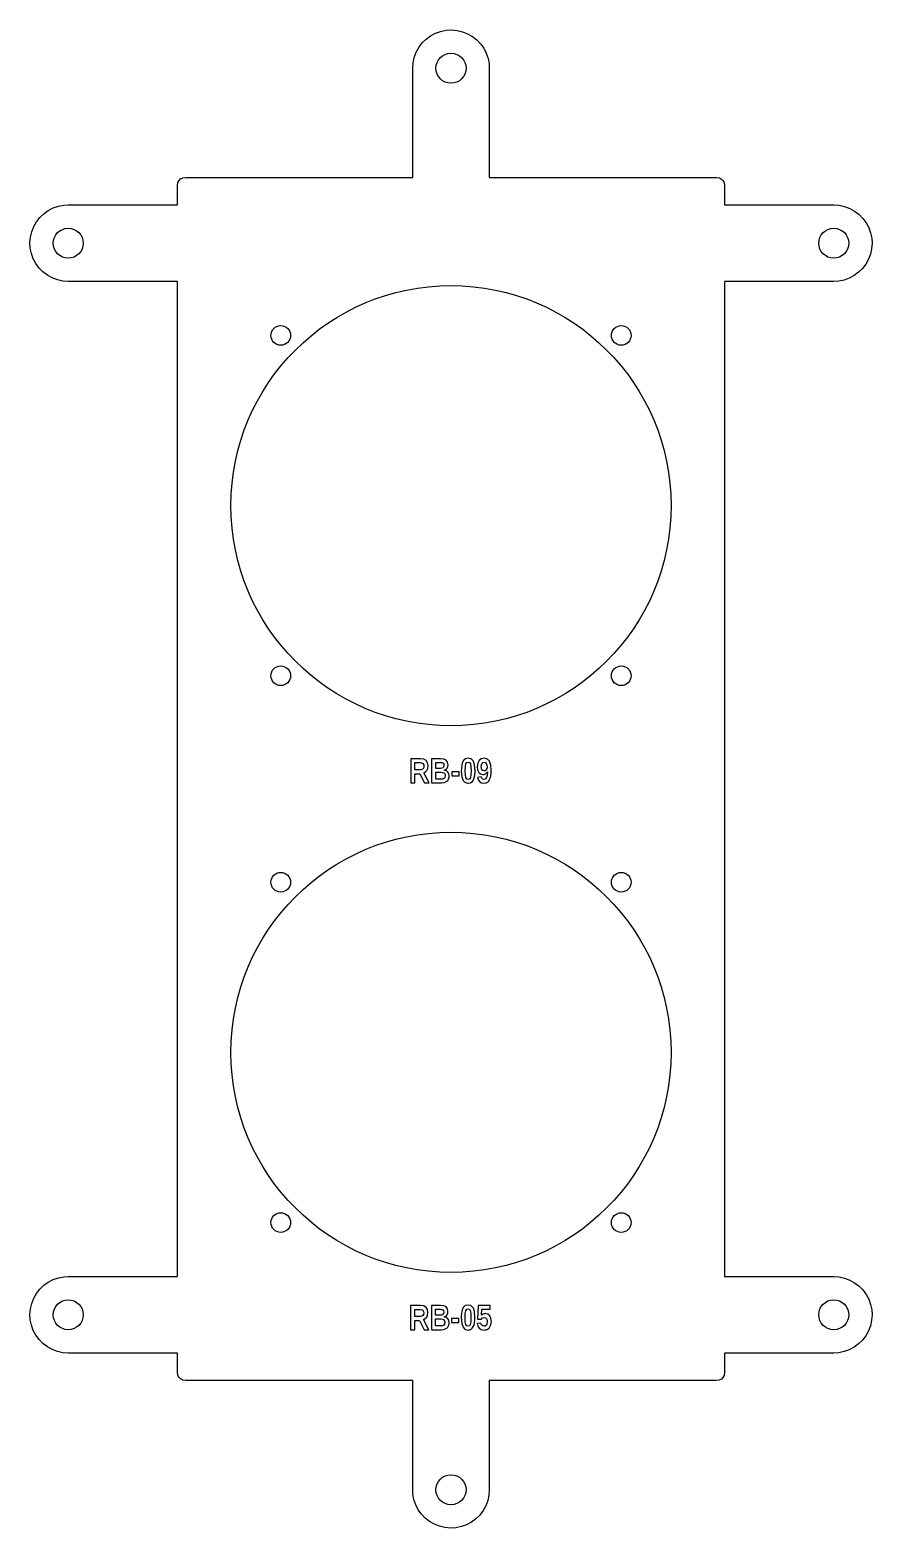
# Model space of a CAD drawing. Header units: metres. Extents: x -27 to 127, y -27 to 247.
import ezdxf

# ---------------------------------------------------------------- set-up
doc = ezdxf.new("R2010")
doc.units = ezdxf.units.M

msp = doc.modelspace()

# ---------------------------------------------------------------- linework, layer by layer
at = {"layer": 'CUT'}
msp.add_lwpolyline([(0, 19), (0, 201), (-20, 201), (-21.0056, 201.0726), (-21.9903, 201.2889), (-22.9337, 201.6444), (-23.8162, 202.1318), (-24.6196, 202.7408), (-25.3272, 203.459), (-25.9243, 204.2713), (-26.3985, 205.161), (-26.7399, 206.1096), (-26.9416, 207.0974), (-26.9992, 208.104), (-26.9117, 209.1083), (-26.6808, 210.0897), (-26.3113, 211.0278), (-25.8109, 211.903), (-25.19, 212.6972), (-24.4614, 213.3941), (-23.6402, 213.979), (-22.7436, 214.4399), (-21.79, 214.7673), (-20.7994, 214.9542), (-20, 215), (0, 215), (0, 218.5), (0.0714, 219.083), (0.2602, 219.4893), (0.5453, 219.7635), (0.9362, 219.9339), (1.5, 220), (43, 220), (43, 240), (43.0726, 241.0056), (43.2889, 241.9903), (43.6444, 242.9337), (44.1318, 243.8162), (44.7408, 244.6196), (45.459, 245.3272), (46.2713, 245.9243), (47.161, 246.3985), (48.1096, 246.7399), (49.0974, 246.9416), (50.104, 246.9992), (51.1083, 246.9117), (52.0897, 246.6808), (53.0278, 246.3113), (53.903, 245.8109), (54.6972, 245.19), (55.3941, 244.4614), (55.979, 243.6402), (56.4399, 242.7436), (56.7673, 241.79), (56.9542, 240.7994), (57, 240), (57, 220), (98.5, 220), (99.083, 219.9286), (99.4893, 219.7398), (99.7635, 219.4547), (99.9339, 219.0638), (100, 218.5), (100, 215), (120, 215), (121.0056, 214.9274), (121.9903, 214.7111), (122.9337, 214.3556), (123.8162, 213.8682), (124.6196, 213.2592), (125.3272, 212.541), (125.9243, 211.7287), (126.3985, 210.839), (126.7399, 209.8904), (126.9416, 208.9026), (127, 208), (126.9274, 206.9944), (126.7111, 206.0097), (126.3556, 205.0663), (125.8682, 204.1838), (125.2592, 203.3804), (124.541, 202.6728), (123.7287, 202.0757), (122.839, 201.6015), (121.8904, 201.2601), (120.9026, 201.0584), (120, 201), (100, 201), (100, 19), (120, 19), (121.0056, 18.9274), (121.9903, 18.7111), (122.9337, 18.3556), (123.8162, 17.8682), (124.6196, 17.2592), (125.3272, 16.541), (125.9243, 15.7287), (126.3985, 14.839), (126.7399, 13.8904), (126.9416, 12.9026), (127, 12), (126.9274, 10.9944), (126.7111, 10.0097), (126.3556, 9.0663), (125.8682, 8.1838), (125.2592, 7.3804), (124.541, 6.6728), (123.7287, 6.0757), (122.839, 5.6015), (121.8904, 5.2601), (120.9026, 5.0584), (120, 5), (100, 5), (100, 1.5), (99.9286, 0.917), (99.7398, 0.5107), (99.4547, 0.2365), (99.0638, 0.0661), (98.5, 0), (57, 0), (57, -20), (56.9274, -21.0056), (56.7111, -21.9903), (56.3556, -22.9337), (55.8682, -23.8162), (55.2592, -24.6196), (54.541, -25.3272), (53.7287, -25.9243), (52.839, -26.3985), (51.8904, -26.7399), (50.9026, -26.9416), (49.896, -26.9992), (48.8917, -26.9117), (47.9103, -26.6808), (46.9722, -26.3113), (46.097, -25.8109), (45.3028, -25.19), (44.6059, -24.4614), (44.021, -23.6402), (43.5601, -22.7436), (43.2327, -21.79), (43.0458, -20.7994), (43, -20), (43, 0), (1.5, 0), (0.917, 0.0714), (0.5107, 0.2602), (0.2365, 0.5453), (0.0661, 0.9362), (0, 1.5), (0, 5), (-20, 5), (-21.0056, 5.0726), (-21.9903, 5.2889), (-22.9337, 5.6444), (-23.8162, 6.1318), (-24.6196, 6.7408), (-25.3272, 7.459), (-25.9243, 8.2713), (-26.3985, 9.161), (-26.7399, 10.1096), (-26.9416, 11.0974), (-26.9992, 12.104), (-26.9117, 13.1083), (-26.6808, 14.0897), (-26.3113, 15.0278), (-25.8109, 15.903), (-25.19, 16.6972), (-24.4614, 17.3941), (-23.6402, 17.979), (-22.7436, 18.4399), (-21.79, 18.7673), (-20.7994, 18.9542), (-20, 19), (0, 19)], close=True, dxfattribs=at)
for centre, radius in [((50, 240), 2.75), ((-20, 208), 2.75), ((120, 208), 2.75), ((50, 160), 40.25), ((18.875, 191.125), 1.8), ((81.125, 191.125), 1.8), ((18.875, 128.875), 1.8), ((81.125, 128.875), 1.8), ((50, 60), 40.25), ((18.875, 91.125), 1.8), ((81.125, 91.125), 1.8), ((18.875, 28.875), 1.8), ((81.125, 28.875), 1.8), ((-20, 12), 2.75), ((120, 12), 2.75), ((50, -20), 2.75)]:
    msp.add_circle(centre, radius, dxfattribs=at)
at = {"layer": 'ENGRAVE'}
for points in [[(44.2923, 110.9625), (45.1363, 109.2829), (45.9929, 109.2829), (45.0072, 111.1458), (45.3284, 111.3043), (45.5835, 111.5731), (45.7504, 111.939), (45.8102, 112.3931), (45.7267, 112.9432), (45.4733, 113.3593), (45.0481, 113.6241), (44.4529, 113.7171), (42.6358, 113.7171), (42.6358, 109.2829), (43.3979, 109.2829), (43.3979, 110.9625), (44.2923, 110.9625)], [(44.8701, 112.8349), (45.0096, 112.6123), (45.045, 112.3555), (45.0055, 112.086), (44.8875, 111.8746), (44.686, 111.7366), (44.3931, 111.6881), (43.3979, 111.6881), (43.3979, 112.9915), (44.3742, 112.9915), (44.7347, 112.9231), (44.8701, 112.8349)], [(49.5648, 109.9697), (49.6676, 110.363), (49.6767, 110.5464), (49.6049, 110.9969), (49.4451, 111.2766), (49.1651, 111.4975), (48.7728, 111.6157), (49.1234, 111.7822), (49.2939, 111.9671), (49.4369, 112.3157), (49.4657, 112.6056), (49.3775, 113.0969), (49.1161, 113.4439), (48.691, 113.6495), (48.1178, 113.7171), (46.4518, 113.7171), (46.4518, 109.2829), (48.2721, 109.2829), (48.8138, 109.3537), (49.261, 109.5769), (49.433, 109.7513), (49.5648, 109.9697)], [(48.5444, 112.9054), (48.67, 112.7103), (48.7004, 112.4792), (48.6333, 112.1704), (48.5539, 112.0673), (48.3276, 111.9548), (48.0863, 111.93), (47.214, 111.93), (47.214, 113.0318), (48.08, 113.0318), (48.3504, 113.0002), (48.5444, 112.9054)], [(54.3033, 110.4263), (54.3924, 111.1684), (54.3995, 111.4985), (54.305, 112.6098), (54.1092, 113.1962), (54.0436, 113.3112), (53.769, 113.6089), (53.6483, 113.6786), (53.1555, 113.7843), (52.6374, 113.6786), (52.3597, 113.4738), (52.236, 113.3112), (52.0436, 112.8745), (51.976, 112.6098), (51.8903, 111.8515), (51.8832, 111.4985), (51.976, 110.4232), (52.2343, 109.7179), (52.5101, 109.4064), (52.6296, 109.3323), (53.0078, 109.2221), (53.1335, 109.2157), (53.5374, 109.2885), (53.6388, 109.3337), (53.9199, 109.5588), (54.0388, 109.7211), (54.1892, 110.032), (54.3033, 110.4263)], [(53.6437, 112.273), (53.672, 111.4985), (53.642, 110.7379), (53.5475, 110.2491), (53.3823, 109.9898), (53.1398, 109.9145), (52.891, 109.9898), (52.7287, 110.2491), (52.6391, 110.7379), (52.6107, 111.4985), (52.6374, 112.2667), (52.7272, 112.7555), (52.8942, 113.0116), (53.1492, 113.0855), (53.3901, 113.0131), (53.5524, 112.7601), (53.6437, 112.273)], [(57.0098, 109.8005), (57.2122, 110.2748), (57.3371, 110.958), (57.3641, 111.5342), (57.3642, 111.5645), (57.2792, 112.5575), (57.0318, 113.2491), (56.7577, 113.5686), (56.6287, 113.6532), (56.2581, 113.7721), (56.073, 113.7843), (55.536, 113.6845), (55.136, 113.3937), (54.8872, 112.9243), (54.8007, 112.2919), (54.8746, 111.6761), (55.0856, 111.2115), (55.4163, 110.917), (55.8463, 110.8147), (56.0934, 110.8477), (56.3218, 110.9438), (56.5139, 111.1013), (56.6493, 111.3188), (56.6036, 110.6934), (56.4744, 110.256), (56.276, 109.9991), (56.0132, 109.9145), (55.7657, 109.9861), (55.7155, 110.027), (55.5787, 110.258), (55.5471, 110.374), (54.8668, 110.2584), (55.0195, 109.7858), (55.2557, 109.4614), (55.5817, 109.2756), (56.0037, 109.2157), (56.4265, 109.2885), (56.7586, 109.4914), (56.8915, 109.6316), (57.0098, 109.8005)], [(56.5611, 112.539), (56.5958, 112.1849), (56.55, 111.8714), (56.4272, 111.6495), (56.254, 111.5172), (56.0573, 111.4731), (55.832, 111.5344), (55.6682, 111.7045), (55.5706, 111.9627), (55.5376, 112.2856), (55.5723, 112.6195), (55.6745, 112.8714), (55.8368, 113.0303), (56.0541, 113.0855), (56.2872, 113.0163), (56.4572, 112.8256), (56.5611, 112.539)], [(48.8547, 110.9161), (48.9114, 110.6191), (48.8579, 110.3031), (48.7099, 110.1024), (48.4877, 109.9982), (48.2091, 109.9682), (47.214, 109.9682), (47.214, 111.2447), (48.1776, 111.2447), (48.4674, 111.213), (48.6987, 111.1089), (48.8547, 110.9161)], [(50.123, 111.3388), (50.123, 110.5729), (51.1292, 110.5729), (51.4646, 110.5729), (51.4646, 111.3388), (50.123, 111.3388)], [(44.2687, 10.9625), (45.1127, 9.2829), (45.9693, 9.2829), (44.9836, 11.1458), (45.3048, 11.3043), (45.5599, 11.5731), (45.7268, 11.939), (45.7866, 12.3931), (45.7031, 12.9432), (45.4497, 13.3593), (45.0245, 13.6241), (44.4293, 13.7171), (42.6122, 13.7171), (42.6122, 9.2829), (43.3743, 9.2829), (43.3743, 10.9625), (44.2687, 10.9625)], [(49.5412, 9.9697), (49.644, 10.363), (49.6531, 10.5464), (49.5813, 10.9969), (49.4215, 11.2766), (49.1415, 11.4975), (48.7492, 11.6157), (49.0998, 11.7822), (49.2703, 11.9671), (49.4133, 12.3157), (49.4421, 12.6056), (49.3539, 13.0969), (49.0925, 13.4439), (48.6673, 13.6495), (48.0942, 13.7171), (46.4282, 13.7171), (46.4282, 9.2829), (48.2485, 9.2829), (48.7902, 9.3537), (49.2374, 9.5769), (49.4094, 9.7513), (49.5412, 9.9697)], [(54.2797, 10.4263), (54.3688, 11.1684), (54.3759, 11.4985), (54.2814, 12.6098), (54.0855, 13.1962), (54.02, 13.3112), (53.7454, 13.6089), (53.6247, 13.6786), (53.1319, 13.7843), (52.6138, 13.6786), (52.3361, 13.4738), (52.2123, 13.3112), (52.02, 12.8745), (51.9524, 12.6098), (51.8667, 11.8515), (51.8596, 11.4985), (51.9524, 10.4232), (52.2107, 9.7179), (52.4865, 9.4064), (52.606, 9.3323), (52.9842, 9.2221), (53.1099, 9.2157), (53.5138, 9.2885), (53.6152, 9.3337), (53.8963, 9.5588), (54.0152, 9.7211), (54.1656, 10.032), (54.2797, 10.4263)], [(57.3011, 10.1374), (57.3878, 10.7513), (57.3106, 11.3465), (57.087, 11.8067), (56.7279, 12.1053), (56.3641, 12.2069), (56.2478, 12.2121), (55.8619, 12.129), (55.5896, 11.9298), (55.6494, 13.0587), (57.1768, 13.0587), (57.1768, 13.7171), (54.9881, 13.7171), (54.8621, 11.2178), (55.5707, 11.2178), (55.7674, 11.4177), (56.0651, 11.5), (56.3076, 11.4465), (56.4886, 11.2924), (56.602, 11.0501), (56.6414, 10.7324), (56.5737, 10.2958), (56.4808, 10.1252), (56.257, 9.9515), (56.0494, 9.9145), (55.81, 9.96), (55.6446, 10.0812), (55.5407, 10.2542), (55.4825, 10.4555), (54.7582, 10.3833), (54.8793, 9.925), (55.125, 9.5531), (55.5077, 9.3052), (56.0399, 9.2157), (56.5168, 9.2885), (56.6226, 9.3304), (56.9694, 9.5681), (57.0446, 9.6506), (57.3011, 10.1374)], [(44.8465, 12.8349), (44.9859, 12.6123), (45.0214, 12.3555), (44.9819, 12.086), (44.8639, 11.8746), (44.6623, 11.7366), (44.3695, 11.6881), (43.3743, 11.6881), (43.3743, 12.9915), (44.3506, 12.9915), (44.7111, 12.9231), (44.8465, 12.8349)], [(48.5208, 12.9054), (48.6464, 12.7103), (48.6768, 12.4792), (48.6097, 12.1704), (48.5302, 12.0673), (48.304, 11.9548), (48.0627, 11.93), (47.1903, 11.93), (47.1903, 13.0318), (48.0564, 13.0318), (48.3268, 13.0002), (48.5208, 12.9054)], [(48.8311, 10.9161), (48.8878, 10.6191), (48.8343, 10.3031), (48.6862, 10.1024), (48.4641, 9.9982), (48.1855, 9.9682), (47.1903, 9.9682), (47.1903, 11.2447), (48.154, 11.2447), (48.4437, 11.213), (48.6751, 11.1089), (48.8311, 10.9161)], [(50.0994, 11.3388), (50.0994, 10.5729), (51.1056, 10.5729), (51.441, 10.5729), (51.441, 11.3388), (50.0994, 11.3388)], [(53.6201, 12.273), (53.6484, 11.4985), (53.6184, 10.7379), (53.5239, 10.2491), (53.3587, 9.9898), (53.1162, 9.9145), (52.8674, 9.9898), (52.7051, 10.2491), (52.6154, 10.7379), (52.5871, 11.4985), (52.6138, 12.2667), (52.7036, 12.7555), (52.8705, 13.0116), (53.1256, 13.0855), (53.3664, 13.0131), (53.5287, 12.7601), (53.6201, 12.273)]]:
    msp.add_lwpolyline(points, close=True, dxfattribs=at)

doc.saveas('drawing.dxf')
